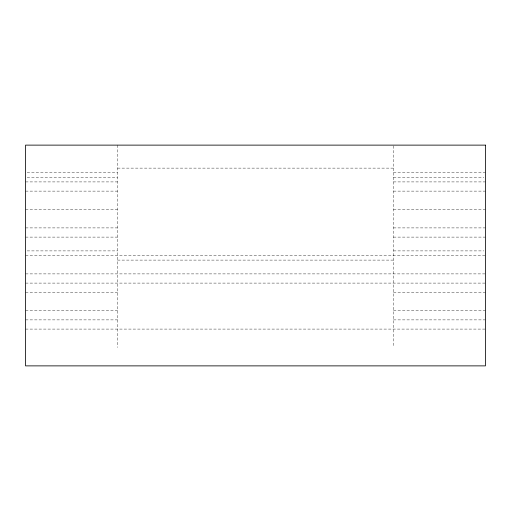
<?xml version="1.0" encoding="UTF-8"?>
<svg xmlns="http://www.w3.org/2000/svg" width="511" height="511" viewBox="0 0 511 511"><rect width="100%" height="100%" fill="white"/><g stroke="black" fill="none" stroke-linecap="round" stroke-linejoin="round"><path stroke-width="0.38" stroke-dasharray="2.56 1.92" d="M117.53 168.119L393.47 168.119M27.134 172.718L117.53 172.718M393.47 172.718L485.45 172.718M27.134 177.317L117.53 177.317M393.47 177.317L483.866 177.317M25.55 181.916L117.53 181.916M393.47 181.916L485.45 181.916M25.55 191.114L117.53 191.114M393.47 191.114L485.45 191.114M25.55 209.51L117.53 209.51M393.47 209.51L485.45 209.51M25.55 227.906L117.53 227.906M393.47 227.906L485.45 227.906M25.55 237.104L117.53 237.104M393.47 237.104L485.45 237.104M27.134 250.901L117.53 250.901M393.47 250.901L483.866 250.901M25.55 255.5L485.45 255.5M117.53 260.099L393.47 260.099M25.55 273.896L485.45 273.896M25.55 283.094L485.45 283.094M25.55 292.292L117.53 292.292M393.47 292.292L485.45 292.292M25.55 310.688L117.53 310.688M393.47 310.688L485.45 310.688M25.55 319.886L117.53 319.886M393.47 319.886L485.45 319.886M25.55 329.084L485.45 329.084M393.47 145.91L393.47 347.48M117.53 145.124L117.53 347.48"/><path stroke-width="0.77" d="M485.45 145.124L25.55 145.124L25.55 365.876L485.45 365.876L485.45 145.124"/></g></svg>
